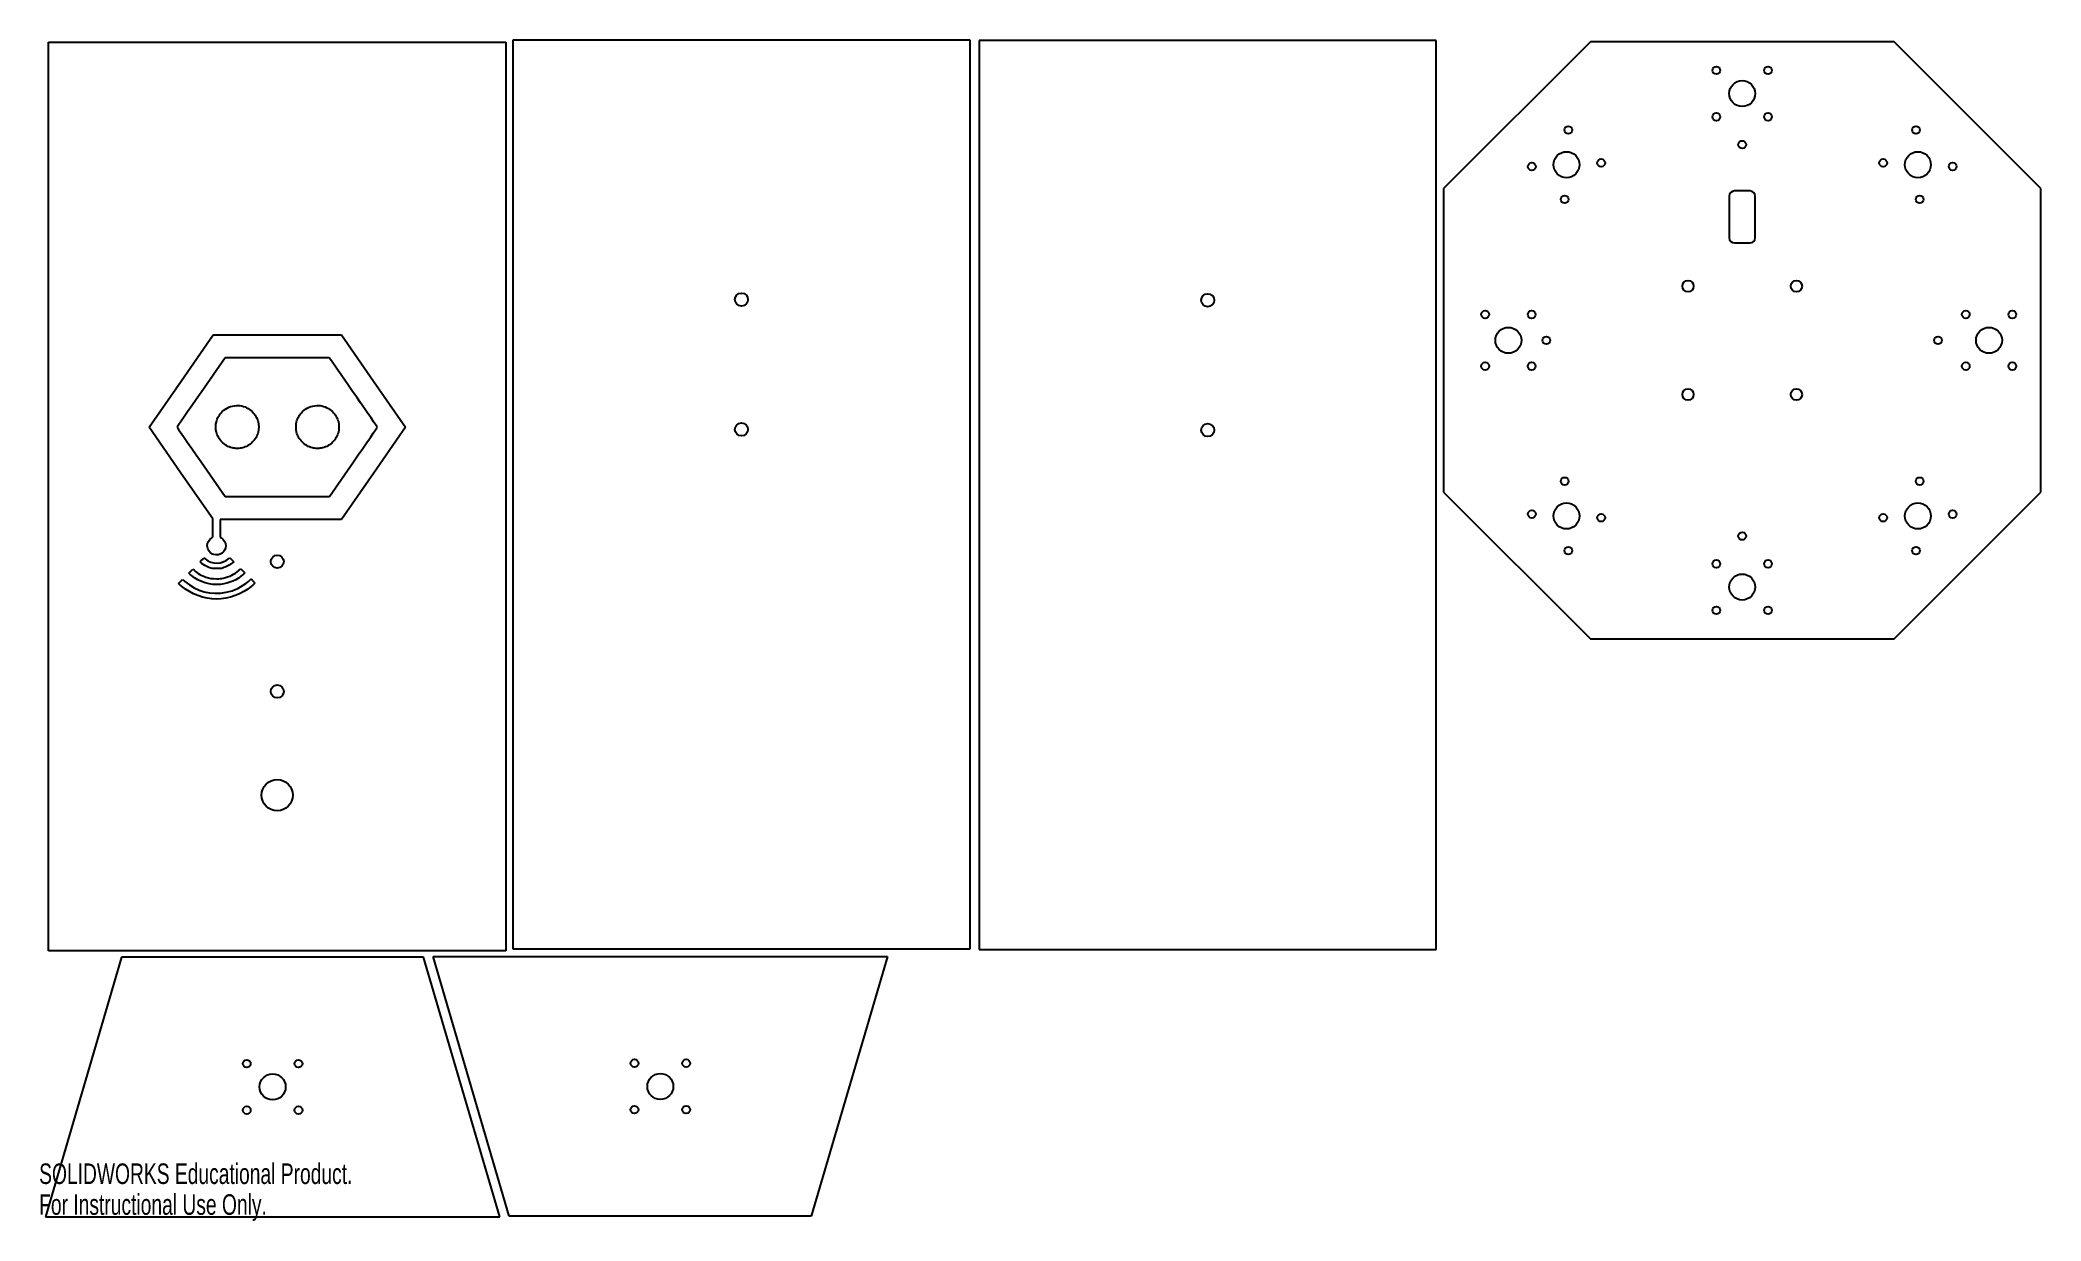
# Model space of a CAD drawing. Header units: millimetres. Extents: x 0 to 771, y 0 to 455.
import ezdxf

# ---------------------------------------------------------------- set-up
doc = ezdxf.new("R2010")
doc.units = ezdxf.units.MM
doc.styles.add('SLDTEXTSTYLE0', font='TXT', dxfattribs={"width": 0.7})

msp = doc.modelspace()

# ---------------------------------------------------------------- linework, layer by layer
at = {"color": 7, "linetype": 'Continuous', "lineweight": 25}
for p, q in [((358.31, 454.66), (182.31, 454.66)), ((182.31, 454.66), (182.31, 104.66)), ((358.31, 104.66), (358.31, 454.66)), ((537.77, 454.41), (361.77, 454.41)), ((361.77, 454.41), (361.77, 104.41)), ((537.77, 104.41), (537.77, 454.41)), ((3.64, 453.87), (179.64, 453.87)), ((3.64, 103.87), (3.64, 453.87)), ((179.64, 453.87), (179.64, 103.87)), ((597.07, 454.02), (540.5, 397.45)), ((713.93, 454.02), (597.07, 454.02)), ((770.5, 397.45), (713.93, 454.02)), ((540.5, 397.45), (540.5, 280.59)), ((650.5, 394.52), (650.5, 378.52)), ((658.5, 396.52), (652.5, 396.52)), ((660.5, 378.52), (660.5, 394.52)), ((770.5, 280.59), (770.5, 397.45)), ((652.5, 376.52), (658.5, 376.52)), ((54.62, 323.32), (66.95, 341.09)), ((66.95, 341.09), (116.34, 341.09)), ((116.34, 341.09), (128.66, 323.32)), ((71.55, 332.23), (62.3, 318.91)), ((91.62, 332.25), (71.55, 332.23)), ((111.69, 332.28), (91.62, 332.25)), ((112.48, 331.15), (111.69, 332.28)), ((42.3, 305.55), (54.62, 323.32)), ((128.66, 323.32), (140.98, 305.55)), ((54.56, 287.9), (42.3, 305.55)), ((140.98, 305.55), (128.66, 287.79)), ((66.81, 270.24), (54.56, 287.9)), ((62.3, 292.19), (71.55, 278.87)), ((111.73, 278.87), (120.98, 292.19)), ((128.66, 287.79), (116.34, 270.02)), ((71.55, 278.87), (111.73, 278.87)), ((540.5, 280.59), (597.07, 224.02)), ((713.93, 224.02), (770.5, 280.59)), ((66.81, 263.18), (66.81, 270.24)), ((116.34, 270.02), (69.64, 270.01)), ((69.64, 270.01), (69.64, 263.25)), ((66.31, 262.87), (66.81, 263.18)), ((69.64, 263.25), (70.18, 262.91)), ((62.71, 254.48), (63.45, 255.21)), ((63.45, 255.21), (63.92, 254.82)), ((74.16, 254.51), (74.93, 253.73)), ((57.61, 249.38), (58.37, 250.14)), ((57.78, 249.19), (57.61, 249.38)), ((58.37, 250.14), (59.13, 250.91)), ((59.13, 250.91), (59.65, 250.45)), ((74.93, 253.73), (74.42, 253.3)), ((76.92, 250.42), (77.64, 251.03)), ((77.64, 251.03), (78.4, 250.26)), ((78.4, 250.26), (79.17, 249.49)), ((79.17, 249.49), (78.62, 248.98)), ((53.64, 245.41), (54.38, 246.16)), ((53.81, 245.22), (53.64, 245.41)), ((82.33, 246.33), (83.08, 245.58)), ((83.08, 245.58), (82.82, 245.31)), ((597.07, 224.02), (713.93, 224.02)), ((31.74, 101.53), (2.46, 1.53)), ((179.64, 103.87), (3.64, 103.87)), ((147.98, 101.53), (31.74, 101.53)), ((177.26, 1.53), (147.98, 101.53)), ((151.69, 101.71), (326.49, 101.71)), ((180.97, 1.71), (151.69, 101.71)), ((182.31, 104.66), (358.31, 104.66)), ((326.49, 101.71), (297.21, 1.71)), ((361.77, 104.41), (537.77, 104.41)), ((2.46, 1.53), (177.26, 1.53)), ((297.21, 1.71), (180.97, 1.71))]:
    msp.add_line(p, q, dxfattribs=at)
for centre, radius in [((645.55, 442.97), 1.5), ((655.5, 434.02), 5), ((665.45, 442.97), 1.5), ((645.55, 425.07), 1.5), ((665.45, 425.07), 1.5), ((588.58, 420.01), 1.5), ((655.5, 414.39), 1.5), ((722.42, 420.01), 1.5), ((587.88, 406.64), 5), ((601.24, 407.35), 1.5), ((709.76, 407.35), 1.5), ((723.13, 406.64), 5), ((574.51, 405.93), 1.5), ((736.49, 405.93), 1.5), ((587.17, 393.28), 1.5), ((723.83, 393.28), 1.5), ((634.64, 359.88), 2.18), ((676.36, 359.88), 2.18), ((270.33, 354.72), 2.5), ((449.79, 354.47), 2.5), ((556.55, 348.97), 1.5), ((574.45, 348.97), 1.5), ((741.55, 348.97), 1.5), ((759.45, 348.97), 1.5), ((565.5, 339.02), 5), ((580.13, 339.02), 1.5), ((730.88, 339.02), 1.5), ((750.5, 339.02), 5), ((556.55, 329.07), 1.5), ((574.45, 329.07), 1.5), ((741.55, 329.07), 1.5), ((759.45, 329.07), 1.5), ((634.64, 318.16), 2.18), ((676.36, 318.16), 2.18), ((270.33, 304.72), 2.5), ((449.79, 304.47), 2.5), ((587.17, 284.76), 1.5), ((723.83, 284.76), 1.5), ((574.51, 272.1), 1.5), ((587.88, 271.39), 5), ((601.24, 270.69), 1.5), ((709.76, 270.69), 1.5), ((723.13, 271.39), 5), ((736.49, 272.1), 1.5), ((655.5, 263.64), 1.5), ((91.66, 253.81), 2.5), ((588.58, 258.03), 1.5), ((645.55, 252.97), 1.5), ((665.45, 252.97), 1.5), ((722.42, 258.03), 1.5), ((655.5, 244.02), 5), ((645.55, 235.07), 1.5), ((665.45, 235.07), 1.5), ((91.66, 203.81), 2.5), ((91.64, 163.87), 6), ((79.91, 60.48), 1.5), ((99.81, 60.48), 1.5), ((229.14, 60.66), 1.5), ((249.04, 60.66), 1.5), ((89.86, 51.53), 5), ((239.09, 51.71), 5), ((79.91, 42.58), 1.5), ((99.81, 42.58), 1.5), ((229.14, 42.76), 1.5), ((249.04, 42.76), 1.5)]:
    msp.add_circle(centre, radius, dxfattribs=at)
for centre, start, end in [((652.5, 394.52), 90, 180), ((658.5, 394.52), 0, 90), ((652.5, 378.52), 180, 270), ((658.5, 378.52), 270, 0)]:
    msp.add_arc(centre, 2, start, end, dxfattribs=at)
for points in [[(130.19, 305.6), (130.16, 305.68), (114.88, 327.72), (112.48, 331.15)], [(62.3, 318.91), (57.22, 311.59), (53.06, 305.58), (53.06, 305.55)], [(68.21, 307.61), (68.59, 309.13), (69.35, 310.46), (70.49, 311.56)], [(70.49, 311.56), (72.04, 313.07), (73.81, 313.81), (75.99, 313.88)], [(75.99, 313.88), (76.54, 313.9), (77.12, 313.9), (77.26, 313.88)], [(77.26, 313.88), (79.2, 313.57), (80.69, 312.84), (82.01, 311.56)], [(82.01, 311.56), (83.15, 310.46), (83.91, 309.13), (84.29, 307.61)], [(99.07, 307.61), (99.45, 309.13), (100.22, 310.46), (101.36, 311.56)], [(101.36, 311.56), (102.91, 313.07), (104.67, 313.81), (106.85, 313.88)], [(106.85, 313.88), (107.41, 313.9), (107.99, 313.9), (108.13, 313.88)], [(108.13, 313.88), (110.07, 313.57), (111.56, 312.84), (112.88, 311.56)], [(112.88, 311.56), (114.02, 310.46), (114.78, 309.13), (115.16, 307.61)], [(53.06, 305.55), (53.06, 305.53), (57.22, 299.52), (62.3, 292.19)], [(68.21, 303.67), (67.93, 304.77), (67.93, 306.51), (68.21, 307.61)], [(70.31, 299.91), (69.23, 301.04), (68.57, 302.22), (68.21, 303.67)], [(84.29, 303.67), (83.93, 302.21), (83.24, 300.98), (82.17, 299.88)], [(84.29, 307.61), (84.57, 306.51), (84.57, 304.77), (84.29, 303.67)], [(99.07, 303.67), (98.8, 304.77), (98.8, 306.51), (99.07, 307.61)], [(101.18, 299.91), (100.1, 301.04), (99.44, 302.22), (99.07, 303.67)], [(115.16, 303.67), (114.8, 302.21), (114.11, 300.98), (113.04, 299.88)], [(115.16, 307.61), (115.44, 306.51), (115.44, 304.77), (115.16, 303.67)], [(120.98, 292.19), (126.06, 299.52), (130.21, 305.55), (130.19, 305.6)], [(74.28, 297.6), (72.75, 297.98), (71.41, 298.76), (70.31, 299.91)], [(76.25, 297.4), (75.32, 297.4), (74.89, 297.45), (74.28, 297.6)], [(78.22, 297.6), (77.61, 297.45), (77.18, 297.4), (76.25, 297.4)], [(82.17, 299.88), (81.07, 298.74), (79.74, 297.98), (78.22, 297.6)], [(105.15, 297.6), (103.61, 297.98), (102.27, 298.76), (101.18, 299.91)], [(107.12, 297.4), (106.19, 297.4), (105.76, 297.45), (105.15, 297.6)], [(109.09, 297.6), (108.48, 297.45), (108.05, 297.4), (107.12, 297.4)], [(113.04, 299.88), (111.93, 298.74), (110.61, 297.98), (109.09, 297.6)], [(64.7, 259.91), (64.7, 261.03), (65.38, 262.29), (66.31, 262.87)], [(70.18, 262.91), (71.16, 262.28), (71.84, 261.05), (71.84, 259.91)], [(61.96, 253.68), (61.96, 253.72), (62.3, 254.08), (62.71, 254.48)], [(63.92, 254.82), (66.52, 252.71), (70.45, 252.75), (72.92, 254.93)], [(67.28, 256.5), (65.78, 256.96), (64.7, 258.38), (64.7, 259.91)], [(71.84, 259.91), (71.84, 257.59), (69.5, 255.83), (67.28, 256.5)], [(72.92, 254.93), (73.14, 255.12), (73.34, 255.28), (73.36, 255.28)], [(73.36, 255.28), (73.37, 255.28), (73.73, 254.93), (74.16, 254.51)], [(54.38, 246.16), (54.79, 246.57), (55.14, 246.9), (55.17, 246.9)], [(55.17, 246.9), (55.2, 246.9), (55.63, 246.54), (56.13, 246.11)], [(58.58, 248.48), (58.23, 248.77), (57.87, 249.08), (57.78, 249.19)], [(69.86, 245.05), (65.91, 244.61), (61.77, 245.87), (58.58, 248.48)], [(59.65, 250.45), (60.95, 249.32), (62.65, 248.34), (64.17, 247.84)], [(63.13, 252.68), (62.49, 253.11), (61.96, 253.56), (61.96, 253.68)], [(66.09, 251.34), (65.09, 251.61), (63.95, 252.12), (63.13, 252.68)], [(64.17, 247.84), (65.61, 247.36), (66.56, 247.22), (68.31, 247.22)], [(68.36, 251.11), (67.12, 251.11), (66.84, 251.14), (66.09, 251.34)], [(68.31, 247.22), (69.67, 247.22), (70.1, 247.26), (70.87, 247.42)], [(70.62, 251.34), (69.87, 251.14), (69.6, 251.11), (68.36, 251.11)], [(78.62, 248.98), (76.15, 246.74), (73.22, 245.43), (69.86, 245.05)], [(74.42, 253.3), (73.35, 252.4), (72.03, 251.71), (70.62, 251.34)], [(70.87, 247.42), (73.23, 247.93), (75.14, 248.87), (76.92, 250.42)], [(80.53, 246.21), (81.09, 246.69), (81.55, 247.08), (81.57, 247.08)], [(81.57, 247.08), (81.58, 247.08), (81.93, 246.74), (82.33, 246.33)], [(54.82, 244.33), (54.36, 244.71), (53.9, 245.12), (53.81, 245.22)], [(68.27, 239.41), (63.45, 239.41), (58.55, 241.2), (54.82, 244.33)], [(56.13, 246.11), (60.47, 242.37), (66.25, 240.85), (71.93, 241.98)], [(81.72, 244.33), (78, 241.2), (73.09, 239.41), (68.27, 239.41)], [(71.93, 241.98), (75.15, 242.62), (77.96, 244), (80.53, 246.21)], [(82.82, 245.31), (82.67, 245.16), (82.18, 244.72), (81.72, 244.33)]]:
    msp.add_open_spline(points, degree=3, dxfattribs=at)

# ---------------------------------------------------------------- texts
at = {"color": 7, "linetype": 'Continuous', "char_height": 7.9096, "attachment_point": 1, "style": 'SLDTEXTSTYLE0'}
for s, insert in [('SOLIDWORKS Educational Product.', (0, 22.06)), ('For Instructional Use Only.', (0, 10.2))]:
    msp.add_mtext(s, dxfattribs=dict(at, insert=insert))

doc.saveas('drawing.dxf')
